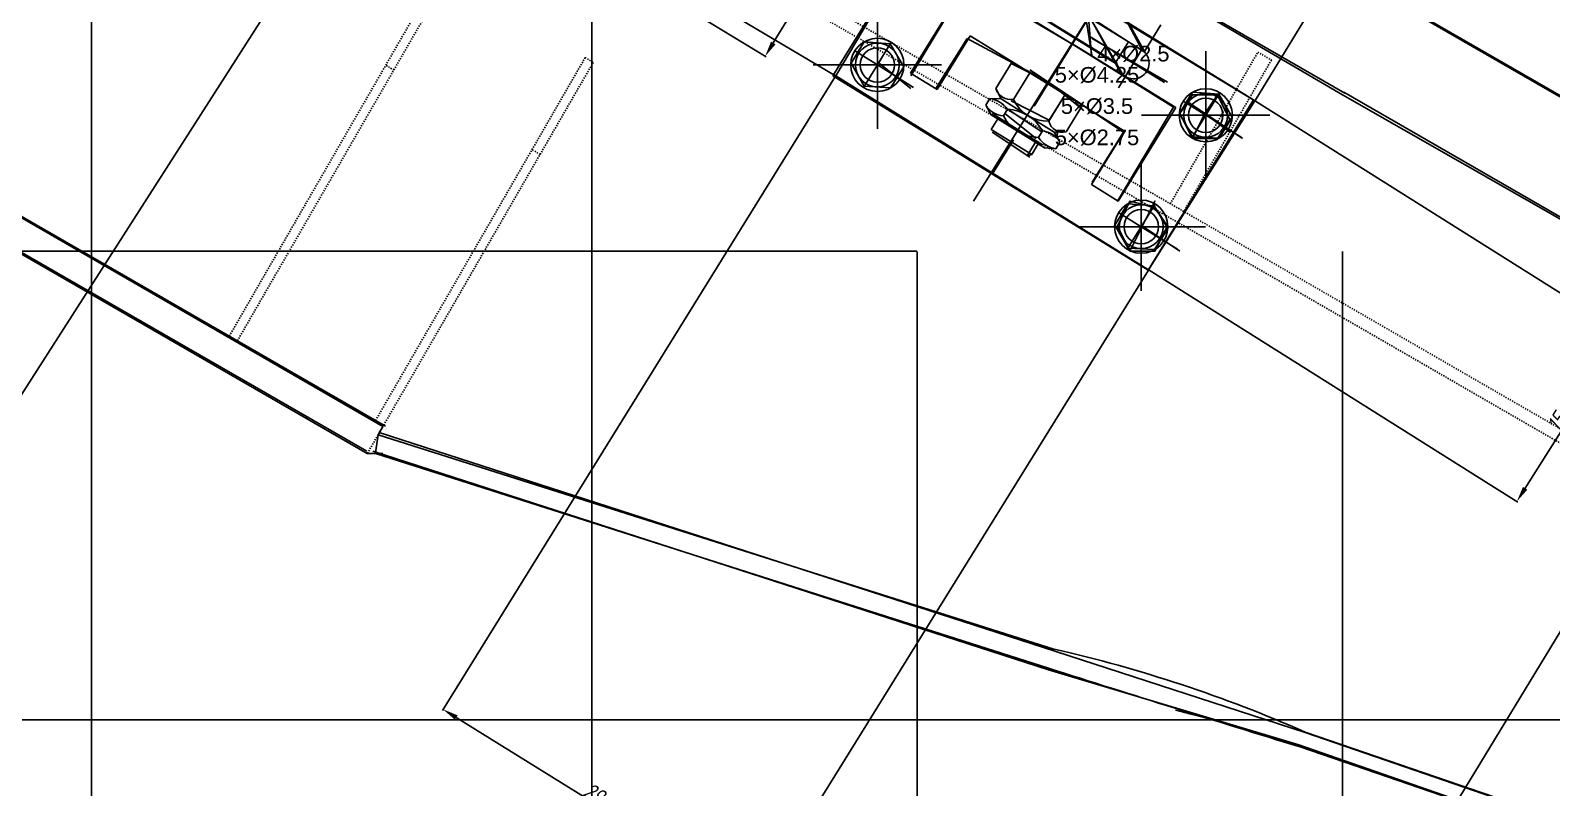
# Model space of a CAD drawing. Header units: millimetres. Extents: x 2787 to 6144, y -18 to 478.
# Drawn here: x 5884.1 to 6005.7, y 121.1 to 181.6 of the extents above; entities that cross this region are included whole.
import ezdxf

# ---------------------------------------------------------------- set-up
doc = ezdxf.new("R2010")
doc.units = ezdxf.units.MM
for name, pattern in [('ACAD_ISO02W100', [15, 12, -3]), ('CENTER', [50.8, 31.75, -6.35, 6.35, -6.35]), ('CENTER2', [28.575, 19.05, -3.175, 3.175, -3.175]), ('HIDDEN', [0.2, 0.1, -0.1])]:
    doc.linetypes.add(name, pattern=pattern)
for name, color, linetype, lineweight in [('01', 7, 'Continuous', 18), ('图层1', 1, 'CENTER2', 25), ('图层2', 160, 'Continuous', 25), ('粗实线层', 7, 'Continuous', 35), ('虚线', 8, 'ACAD_ISO02W100', 13)]:
    doc.layers.add(name, color=color, linetype=linetype, lineweight=lineweight)
for name, color, linetype in [('ADIM', 3, 'Continuous'), ('ADIM_CENTER', 1, 'Continuous'), ('ADIM_CLEAN', 3, 'Continuous'), ('ADIM_CLEAN_L', 3, 'Continuous')]:
    doc.layers.add(name, color=color, linetype=linetype)
doc.styles.get("Standard").update_dxf_attribs({"font": 'gbeitc.shx', "bigfont": 'gbcbig.shx'})
doc.dimstyles.new('ADIM', dxfattribs={"dimscale": 0.5, "dimtxt": 2.5, "dimasz": 2.5, "dimexe": 0.18, "dimexo": 0.0625, "dimgap": 0.09, "dimtad": 1, "dimdec": 4, "dimzin": 0, "dimdsep": 46, "dimtxsty": 'Standard', "dimcen": 0.09, "dimadec": 0, "dimazin": 0, "dimtfac": 1, "dimtdec": 4, "dimtofl": 0, "dimtmove": 0, "dimatfit": 3, "dimfxl": 1, "dimtolj": 1, "dimtzin": 0, "dimarcsym": 0})

# ---------------------------------------------------------------- blocks, each defined once
blk = doc.blocks.new('*D19')
at = {"layer": 'ADIM', "color": 0, "lineweight": -2, "transparency": 16777216}
for p, q in [((5921.03, 211.98), (5951.43, 193.53)), ((5912.53, 197.98), (5942.93, 179.53)), ((5943.5, 180.64), (5950.7, 192.5))]:
    blk.add_line(p, q, dxfattribs=at)
at = {"layer": 'ADIM', "color": 0, "transparency": 16777216}
for points in [[(5950.52, 192.61), (5950.88, 192.4), (5951.35, 193.57)], [(5943.32, 180.75), (5943.68, 180.53), (5942.85, 179.57)]]:
    blk.add_solid(points, dxfattribs=at)
at = {"layer": 'Defpoints', "color": 0, "transparency": 16777216}
for p in [(5921, 212), (5912.5, 198), (5951.35, 193.57)]:
    blk.add_point(p, dxfattribs=at)
at = {"layer": 'ADIM', "color": 0, "transparency": 16777216, "insert": (5946.53, 186.92), "char_height": 1.25, "attachment_point": 5, "rotation": 58.7363}
blk.add_mtext('\\A1;16.38', dxfattribs=at)
blk = doc.blocks.new('*D22')
at = {"layer": 'ADIM', "color": 0, "lineweight": -2, "transparency": 16777216}
for p, q in [((5887.48, 213.97), (5855.04, 163.28)), ((5912.48, 197.97), (5880.04, 147.28)), ((5856.14, 162.68), (5879.03, 148.02))]:
    blk.add_line(p, q, dxfattribs=at)
at = {"layer": 'ADIM', "color": 0, "transparency": 16777216}
for points in [[(5856.25, 162.85), (5856.03, 162.5), (5855.08, 163.35)], [(5879.14, 148.2), (5878.92, 147.85), (5880.08, 147.35)]]:
    blk.add_solid(points, dxfattribs=at)
at = {"layer": 'Defpoints', "color": 0, "transparency": 16777216}
for p in [(5887.5, 214), (5912.5, 198), (5880.08, 147.35)]:
    blk.add_point(p, dxfattribs=at)
at = {"layer": 'ADIM', "color": 0, "transparency": 16777216, "insert": (5867.95, 155.92), "char_height": 1.25, "attachment_point": 5, "rotation": 327.3808}
blk.add_mtext('\\A1;29.68', dxfattribs=at)
blk = doc.blocks.new('*D23')
at = {"layer": 'ADIM', "color": 0, "lineweight": -2, "transparency": 16777216}
for p, q in [((5889, 199.97), (5889, 97.39)), ((5929, 199.97), (5929, 97.39)), ((5890.25, 97.48), (5927.75, 97.48))]:
    blk.add_line(p, q, dxfattribs=at)
at = {"layer": 'ADIM', "color": 0, "transparency": 16777216}
for points in [[(5890.25, 97.69), (5890.25, 97.28), (5889, 97.48)], [(5927.75, 97.69), (5927.75, 97.28), (5929, 97.48)]]:
    blk.add_solid(points, dxfattribs=at)
at = {"layer": 'Defpoints', "color": 0, "transparency": 16777216}
for p in [(5889, 200), (5929, 200), (5929, 97.48)]:
    blk.add_point(p, dxfattribs=at)
at = {"layer": 'ADIM', "color": 0, "transparency": 16777216, "insert": (5909, 98.15), "char_height": 1.25, "attachment_point": 5}
blk.add_mtext('\\A1;40', dxfattribs=at)
blk = doc.blocks.new('*D39')
at = {"layer": 'ADIM', "color": 0, "lineweight": -2, "transparency": 16777216}
for p, q in [((6025.48, 164.97), (5994.05, 113.26)), ((6050.98, 149.47), (6019.55, 97.76)), ((5995.17, 112.69), (6018.53, 98.49))]:
    blk.add_line(p, q, dxfattribs=at)
at = {"layer": 'ADIM', "color": 0, "transparency": 16777216}
for points in [[(5995.27, 112.87), (5995.06, 112.51), (5994.1, 113.34)], [(6018.64, 98.67), (6018.42, 98.31), (6019.6, 97.84)]]:
    blk.add_solid(points, dxfattribs=at)
at = {"layer": 'Defpoints', "color": 0, "transparency": 16777216}
for p in [(6025.5, 165), (6051, 149.5), (6019.6, 97.84)]:
    blk.add_point(p, dxfattribs=at)
at = {"layer": 'ADIM', "color": 0, "transparency": 16777216, "insert": (6007.2, 106.16), "char_height": 1.25, "attachment_point": 5, "rotation": 328.707}
blk.add_mtext('\\A1;29.84', dxfattribs=at)
blk = doc.blocks.new('*D44')
at = {"layer": 'ADIM', "color": 0, "lineweight": -2, "transparency": 16777216}
for p, q in [((6011.47, 189.5), (5849.95, 189.5)), ((5850.04, 127.75), (5850.04, 188.25)), ((6011.47, 126.5), (5849.95, 126.5))]:
    blk.add_line(p, q, dxfattribs=at)
at = {"layer": 'ADIM', "color": 0, "transparency": 16777216}
for points in [[(5849.83, 188.25), (5850.25, 188.25), (5850.04, 189.5)], [(5849.83, 127.75), (5850.25, 127.75), (5850.04, 126.5)]]:
    blk.add_solid(points, dxfattribs=at)
at = {"layer": 'Defpoints', "color": 0, "transparency": 16777216}
for p in [(5850.04, 189.5), (6011.5, 189.5), (6011.5, 126.5)]:
    blk.add_point(p, dxfattribs=at)
at = {"layer": 'ADIM', "color": 0, "transparency": 16777216, "insert": (5849.37, 158), "char_height": 1.25, "attachment_point": 5, "rotation": 90}
blk.add_mtext('\\A1;63', dxfattribs=at)
blk = doc.blocks.new('*D45')
at = {"layer": 'ADIM', "color": 0, "lineweight": -2, "transparency": 16777216}
for p, q in [((5982.03, 175.98), (6011.51, 157.42)), ((5973.53, 162.48), (6003.01, 143.92)), ((6003.6, 145.03), (6010.76, 156.41))]:
    blk.add_line(p, q, dxfattribs=at)
at = {"layer": 'ADIM', "color": 0, "transparency": 16777216}
for points in [[(6010.59, 156.52), (6010.94, 156.3), (6011.43, 157.47)], [(6003.42, 145.14), (6003.77, 144.92), (6002.93, 143.97)]]:
    blk.add_solid(points, dxfattribs=at)
at = {"layer": 'Defpoints', "color": 0, "transparency": 16777216}
for p in [(5982, 176), (5973.5, 162.5), (6011.43, 157.47)]:
    blk.add_point(p, dxfattribs=at)
at = {"layer": 'ADIM', "color": 0, "transparency": 16777216, "insert": (6006.61, 151.08), "char_height": 1.25, "attachment_point": 5, "rotation": 57.8043}
blk.add_mtext('\\A1;15.95', dxfattribs=at)
blk = doc.blocks.new('*D46')
at = {"layer": 'ADIM', "color": 0, "lineweight": -2, "transparency": 16777216}
for p, q in [((5956.52, 191.53), (5987.95, 243.24)), ((6012.33, 228.31), (5988.97, 242.51)), ((5982.02, 176.03), (6013.45, 227.74))]:
    blk.add_line(p, q, dxfattribs=at)
at = {"layer": 'ADIM', "color": 0, "transparency": 16777216}
for points in [[(5989.08, 242.69), (5988.86, 242.33), (5987.9, 243.16)], [(6012.44, 228.49), (6012.23, 228.13), (6013.4, 227.66)]]:
    blk.add_solid(points, dxfattribs=at)
at = {"layer": 'Defpoints', "color": 0, "transparency": 16777216}
for p in [(5987.9, 243.16), (5956.5, 191.5), (5982, 176)]:
    blk.add_point(p, dxfattribs=at)
at = {"layer": 'ADIM', "color": 0, "transparency": 16777216, "insert": (6001, 235.98), "char_height": 1.25, "attachment_point": 5, "rotation": 328.707}
blk.add_mtext('\\A1;29.84', dxfattribs=at)
blk = doc.blocks.new('*D47')
at = {"layer": 'ADIM', "color": 0, "lineweight": -2, "transparency": 16777216}
for p, q in [((5926.33, 207.93), (5919.6, 196.58)), ((5956.47, 191.52), (5926.89, 209.05)), ((5948.47, 178.02), (5918.89, 195.55))]:
    blk.add_line(p, q, dxfattribs=at)
at = {"layer": 'ADIM', "color": 0, "transparency": 16777216}
for points in [[(5926.15, 208.03), (5926.51, 207.82), (5926.97, 209)], [(5919.42, 196.68), (5919.78, 196.47), (5918.97, 195.5)]]:
    blk.add_solid(points, dxfattribs=at)
at = {"layer": 'Defpoints', "color": 0, "transparency": 16777216}
for p in [(5918.97, 195.5), (5956.5, 191.5), (5948.5, 178)]:
    blk.add_point(p, dxfattribs=at)
at = {"layer": 'ADIM', "color": 0, "transparency": 16777216, "insert": (5922.39, 202.59), "char_height": 1.25, "attachment_point": 5, "rotation": 59.3493}
blk.add_mtext('\\A1;15.69', dxfattribs=at)
blk = doc.blocks.new('*D48')
at = {"layer": 'ADIM', "color": 0, "lineweight": -2, "transparency": 16777216}
for p, q in [((5948.48, 177.97), (5917.05, 127.27)), ((5973.48, 162.47), (5942.05, 111.77)), ((5918.16, 126.69), (5941.04, 112.51))]:
    blk.add_line(p, q, dxfattribs=at)
at = {"layer": 'ADIM', "color": 0, "transparency": 16777216}
for points in [[(5918.27, 126.87), (5918.05, 126.52), (5917.1, 127.35)], [(5941.15, 112.69), (5940.93, 112.33), (5942.1, 111.85)]]:
    blk.add_solid(points, dxfattribs=at)
at = {"layer": 'Defpoints', "color": 0, "transparency": 16777216}
for p in [(5948.5, 178), (5973.5, 162.5), (5942.1, 111.85)]:
    blk.add_point(p, dxfattribs=at)
at = {"layer": 'ADIM', "color": 0, "transparency": 16777216, "insert": (5929.95, 120.17), "char_height": 1.25, "attachment_point": 5, "rotation": 328.2011}
blk.add_mtext('\\A1;29.42', dxfattribs=at)
blk = doc.blocks.new('*D49')
at = {"layer": 'ADIM', "color": 0, "lineweight": -2, "transparency": 16777216}
for p, q in [((5955, 163.97), (5955, 76.77)), ((5989, 163.97), (5989, 76.77)), ((5956.25, 76.86), (5987.75, 76.86))]:
    blk.add_line(p, q, dxfattribs=at)
at = {"layer": 'ADIM', "color": 0, "transparency": 16777216}
for points in [[(5956.25, 77.07), (5956.25, 76.65), (5955, 76.86)], [(5987.75, 77.07), (5987.75, 76.65), (5989, 76.86)]]:
    blk.add_solid(points, dxfattribs=at)
at = {"layer": 'Defpoints', "color": 0, "transparency": 16777216}
for p in [(5955, 164), (5989, 164), (5989, 76.86)]:
    blk.add_point(p, dxfattribs=at)
at = {"layer": 'ADIM', "color": 0, "transparency": 16777216, "insert": (5972, 77.53), "char_height": 1.25, "attachment_point": 5}
blk.add_mtext('\\A1;34', dxfattribs=at)
blk = doc.blocks.new('*D50')
at = {"layer": 'ADIM', "color": 0, "lineweight": -2, "transparency": 16777216}
for p, q in [((5954.97, 191), (5877.64, 191)), ((5877.73, 165.25), (5877.73, 189.75)), ((5954.97, 164), (5877.64, 164))]:
    blk.add_line(p, q, dxfattribs=at)
at = {"layer": 'ADIM', "color": 0, "transparency": 16777216}
for points in [[(5877.52, 189.75), (5877.94, 189.75), (5877.73, 191)], [(5877.52, 165.25), (5877.94, 165.25), (5877.73, 164)]]:
    blk.add_solid(points, dxfattribs=at)
at = {"layer": 'Defpoints', "color": 0, "transparency": 16777216}
for p in [(5877.73, 191), (5955, 191), (5955, 164)]:
    blk.add_point(p, dxfattribs=at)
at = {"layer": 'ADIM', "color": 0, "transparency": 16777216, "insert": (5877.06, 177.5), "char_height": 1.25, "attachment_point": 5, "rotation": 90}
blk.add_mtext('\\A1;27', dxfattribs=at)

msp = doc.modelspace()

# ---------------------------------------------------------------- linework, layer by layer
at = {"color": 7, "linetype": 'Continuous', "lineweight": -3}
for p, q in [((6105.91926, 118.8724), (5769.38922, 313.08981)), ((5912.30098, 149.96817), (5770.93072, 231.58833)), ((5989.19407, 176.61219), (5956.4115, 195.53921)), ((6037.93581, 148.47113), (5989.10254, 176.71035)), ((5911.05099, 147.80313), (5911.10879, 147.81683)), ((5911.09152, 147.87332), (5911.10879, 147.81683)), ((5986.02006, 125.52258), (6033.75411, 109.18404)), ((5985.61526, 124.33994), (6035.85064, 107.14523))]:
    msp.add_line(p, q, dxfattribs=at)
at = {"lineweight": -3}
for p, q in [((5973.16823, 179.95402), (5967.79268, 189.69777)), ((5971.32372, 178.15035), (5965.688, 188.34892)), ((5959.06205, 185.67648), (5954.46718, 178.23003)), ((5967.37473, 180.5812), (5959.06205, 185.67648)), ((5972.93507, 180.08778), (5964.42019, 185.33152)), ((5964.43849, 182.97856), (5970.81818, 179.03527)), ((5968.68522, 182.70498), (5968.9242, 179.62741)), ((5959.23558, 181.19704), (5959.16051, 181.07261)), ((5965.4055, 177.38986), (5959.23558, 181.19704)), ((5974.47273, 182.08669), (5973.16823, 179.95402)), ((5959.16051, 181.07261), (5956.59474, 176.91721)), ((5967.36719, 180.58581), (5975.66467, 175.46582)), ((5967.37473, 180.5812), (5967.37471, 180.58117)), ((5967.37473, 180.5812), (5971.62984, 177.95556)), ((5970.81818, 179.03527), (5971.88476, 180.72714)), ((5972.93506, 180.08777), (5972.93507, 180.08778)), ((5973.16823, 179.95402), (5973.14949, 179.92339)), ((5973.16823, 179.95402), (5973.23467, 179.83358)), ((5962.5863, 179.12905), (5961.2848, 176.99454)), ((5965.39027, 177.39884), (5962.57126, 179.13833)), ((5965.4055, 177.38986), (5962.5863, 179.12905)), ((5954.46718, 178.23003), (5956.59474, 176.91721)), ((5963.99261, 178.26127), (5962.69464, 176.12463)), ((5963.99261, 178.26127), (5962.69464, 176.12463)), ((5963.97776, 178.27085), (5963.97757, 178.27055)), ((5965.39046, 177.39914), (5963.97776, 178.27085)), ((5965.40531, 177.38956), (5963.99261, 178.26127)), ((5961.2848, 176.99454), (5961.71097, 176.16314)), ((5965.39027, 177.39884), (5971.56019, 173.59166)), ((5965.4055, 177.38986), (5965.40531, 177.38956)), ((5965.4055, 177.38986), (5968.22451, 175.65037)), ((5965.4055, 177.38986), (5966.81829, 176.5183)), ((5966.81829, 176.5183), (5965.49806, 174.37873)), ((5966.81829, 176.5183), (5965.52396, 174.37944)), ((5960.6425, 175.94115), (5960.4784, 175.67521)), ((5960.4784, 175.67521), (5960.92327, 174.88661)), ((5960.5618, 175.99095), (5960.5618, 175.99095)), ((5960.6425, 175.94115), (5960.80661, 176.20709)), ((5960.80661, 176.20709), (5961.71097, 176.16314)), ((5963.83011, 174.83679), (5961.71097, 176.16314)), ((5962.21631, 175.33723), (5961.89181, 174.80306)), ((5968.22451, 175.65037), (5966.91169, 173.52281)), ((5975.66467, 175.46582), (5971.05458, 167.99469)), ((5960.92327, 174.88661), (5965.17839, 172.26097)), ((5961.4519, 174.56042), (5960.92379, 173.71124)), ((5961.66465, 174.42914), (5961.4519, 174.56042)), ((5963.83011, 174.83679), (5965.94926, 173.51044)), ((5960.92379, 173.71124), (5964.15814, 171.71547)), ((5964.46349, 172.7021), (5963.7988, 171.62491)), ((5964.46349, 172.7021), (5964.67624, 172.57082)), ((5965.02144, 173.60631), (5964.69323, 173.07442)), ((5966.91169, 173.52281), (5965.94926, 173.51044)), ((5966.41263, 172.71404), (5965.94926, 173.51044)), ((5966.24853, 172.44809), (5966.41263, 172.71404)), ((5966.37657, 172.77012), (5966.38192, 172.76682)), ((5971.56019, 173.59166), (5968.92702, 169.30751)), ((5964.15817, 171.71548), (5963.7988, 171.62491)), ((5964.67624, 172.57082), (5964.15817, 171.71548)), ((5966.08443, 172.18215), (5965.17839, 172.26097)), ((5966.24853, 172.44809), (5966.08443, 172.18215)), ((5971.05458, 167.99469), (5968.92702, 169.30751))]:
    msp.add_line(p, q, dxfattribs=at)
msp.add_lwpolyline([(5948.26251, 178.01951), (5973.47407, 162.46259), (5981.87612, 176.07896), (5956.66456, 191.63588)], close=True, dxfattribs=at)
for centre, radius in [((5951.81853, 178.88375), 2.125), ((5951.81853, 178.88375), 1.375), ((5978.06656, 174.85632), 2.125), ((5978.06656, 174.85632), 1.375), ((5972.90832, 165.94675), 2.125), ((5972.90832, 165.94675), 1.375)]:
    msp.add_circle(centre, radius, dxfattribs=at)
for centre, radius, start, end in [((5972.28625, 179.01934), 1.25, 238.3231343, 58.7318538), ((5962.50171, 177.38935), 1.27935, 197.9747161, 278.6731711), ((5962.01923, 176.59092), 1.79239, 210.7229581, 265.9233105), ((5960.47976, 174.10019), 2.1321, 35.4643928, 81.1818758), ((5962.03206, 171.90019), 3.44198, 29.7146966, 86.931572), ((5965.42826, 177.39036), 3.01244, 204.8452667, 271.8204528), ((5964.81096, 176.39953), 3.32719, 208.6740582, 267.9722104), ((5966.6683, 174.6809), 1.18338, 194.7582857, 281.8689742), ((5966.39934, 174.20383), 2.04606, 213.5035588, 261.1463219), ((5964.78512, 171.70718), 1.91378, 31.7429096, 82.9069711)]:
    msp.add_arc(centre, radius, start, end, dxfattribs=at)
at = {"color": 7, "linetype": 'Continuous', "lineweight": -3}
msp.add_arc((5945.13551, 6.07587), 125, 71.1048094, 75.8719356, dxfattribs=at)
at = {"layer": '01', "lineweight": -3}
for p, q in [((5912.30098, 149.96817), (5911.91312, 149.29001)), ((5911.91312, 149.29001), (5911.74151, 148.05184)), ((5911.91312, 149.29001), (5965.92481, 132.17162)), ((5911.05099, 147.80313), (5912.30099, 147.80198)), ((5911.74151, 148.05184), (5911.70696, 147.80253)), ((5911.70696, 147.80253), (5965.50593, 130.63697))]:
    msp.add_line(p, q, dxfattribs=at)
for centre, radius, start, end in [((5941.25367, 23.91737), 111.02994, 66.2221173, 77.1615666), ((6548.42294, 1956.9028), 1917.03916, 252.29768684, 252.92748866)]:
    msp.add_arc(centre, radius, start, end, dxfattribs=at)
at = {"layer": 'ADIM_CENTER', "linetype": 'CENTER'}
for p, q in [((5951.81853, 173.75875), (5951.81853, 184.00875)), ((5951.81853, 174.13375), (5951.81853, 183.63375)), ((5951.81853, 174.50875), (5951.81853, 183.25875)), ((5978.06656, 169.73132), (5978.06656, 179.98132)), ((5946.69353, 178.88375), (5956.94353, 178.88375)), ((5947.06853, 178.88375), (5956.56853, 178.88375)), ((5947.44353, 178.88375), (5956.19353, 178.88375)), ((5978.06656, 170.10632), (5978.06656, 179.60632)), ((5978.06656, 170.48132), (5978.06656, 179.23132)), ((5972.94156, 174.85632), (5983.19156, 174.85632)), ((5973.31656, 174.85632), (5982.81656, 174.85632)), ((5973.69156, 174.85632), (5982.44156, 174.85632)), ((5972.90832, 160.82175), (5972.90832, 171.07175)), ((5972.90832, 161.19675), (5972.90832, 170.69675)), ((5972.90832, 161.57175), (5972.90832, 170.32175)), ((5967.78332, 165.94675), (5978.03332, 165.94675)), ((5968.15832, 165.94675), (5977.65832, 165.94675)), ((5968.53332, 165.94675), (5977.28332, 165.94675))]:
    msp.add_line(p, q, dxfattribs=at)
at = {"layer": 'ADIM_CLEAN'}
for points in [[(5973.5, 162.5), (5982, 176), (5956.5, 191.5), (5948.5, 178)], [(5977, 173), (5976, 175), (5977, 176.5), (5979, 176.5), (5980, 174.5), (5979, 173)], [(5977, 176.5), (5976, 175), (5977, 173), (5978, 175), (5979, 176.5)], [(5979, 173), (5980, 174.5), (5979, 176.5), (5978, 175), (5980, 173.5), (5978, 175), (5977, 173)], [(5975, 166), (5974, 164), (5972, 164), (5971, 166), (5972, 168), (5974, 167.5)], [(5974, 167.5), (5972, 168), (5971, 166), (5972, 164), (5974, 168), (5972, 164), (5974, 164), (5975, 166)]]:
    msp.add_lwpolyline(points, close=True, dxfattribs=at)
for centre, radius in [((5951.81853, 178.88375), 2.125), ((5951.81853, 178.88375), 1.75), ((5951.81853, 178.88375), 1.375), ((5978.06656, 174.85632), 2.125), ((5978.06656, 174.85632), 1.75), ((5978.06656, 174.85632), 1.375), ((5972.90832, 165.94675), 2.125), ((5972.90832, 165.94675), 1.75), ((5972.90832, 165.94675), 1.375)]:
    msp.add_circle(centre, radius, dxfattribs=at)
at = {"layer": 'ADIM_CLEAN_L'}
for p, q in [((5769.5, 313), (6106, 119)), ((5771, 231.5), (5912.5, 150)), ((5769.5, 229.5), (5911, 148)), ((5956.5, 195.5), (5989, 176.5)), ((5959.5, 168), (5974.5, 192)), ((5965.5, 188.5), (5971.5, 178)), ((5968, 189.5), (5973, 180)), ((5954.5, 178), (5959, 185.5)), ((5959, 185.5), (5967.5, 180.5)), ((5964.5, 185.5), (5973, 180)), ((5964.5, 183), (5971, 179)), ((5968.5, 182.5), (5969, 179.5)), ((5956.5, 177), (5959, 181)), ((5959, 181), (5965.5, 177.5)), ((5967.5, 180.5), (5975.5, 175.5)), ((5969, 181), (5975, 177.5)), ((5952, 179), (5954.5, 177)), ((5962.5, 179), (5965.5, 177.5)), ((5964, 178.5), (5971.5, 173.5)), ((5965.5, 177.5), (5968, 175.5)), ((5989, 176.5), (6038, 148.5)), ((5965, 173.5), (5962, 175.5)), ((5962.5, 176), (5965.5, 174.5)), ((5971, 168), (5975.5, 175.5)), ((5976.5, 176), (5981, 173)), ((5961, 175), (5965, 172.5)), ((5962, 175), (5964.5, 173)), ((5961, 173.5), (5964, 171.5)), ((5969, 169.5), (5971.5, 173.5)), ((5973, 166), (5976, 164)), ((5912, 149.5), (5966, 132)), ((5911.5, 148), (5965.5, 130.5)), ((5986, 125.5), (5966, 132)), ((5965.5, 130.5), (5985.5, 124.5)), ((5985.5, 124.5), (5975.5, 127.5)), ((5986, 125.5), (6034, 109)), ((5985.5, 124.5), (6036, 107))]:
    msp.add_line(p, q, dxfattribs=at)
at = {"layer": '图层1', "lineweight": -3}
for p, q in [((5974.31957, 191.82827), (5959.55708, 167.77755)), ((5968.02145, 181.64053), (5968.05395, 181.62047)), ((5951.81853, 178.88375), (5950.01406, 180.00603)), ((5951.81853, 178.88375), (5952.93277, 180.69319)), ((5968.80544, 181.15676), (5974.75541, 177.4853)), ((5972.28163, 179.01176), (5972.9427, 180.08309)), ((5951.81853, 178.88375), (5950.70428, 177.0743)), ((5951.81853, 178.88375), (5953.62299, 177.76146)), ((5951.81853, 178.88375), (5954.71967, 177.07938)), ((5972.28625, 179.01934), (5971.0792, 177.04355)), ((5972.28625, 179.01934), (5971.63457, 177.95261)), ((5978.06656, 174.85632), (5979.1808, 176.66577)), ((5978.06656, 174.85632), (5976.26209, 175.97861)), ((5978.06656, 174.85632), (5976.95231, 173.04688)), ((5978.06656, 174.85632), (5979.87102, 173.73404)), ((5978.06656, 174.85632), (5980.9677, 173.05196)), ((5972.90832, 165.94675), (5971.10385, 167.06904)), ((5972.90832, 165.94675), (5974.02256, 167.7562)), ((5972.90832, 165.94675), (5971.79407, 164.13731)), ((5972.90832, 165.94675), (5974.71278, 164.82447)), ((5972.90832, 165.94675), (5975.80946, 164.14238))]:
    msp.add_line(p, q, dxfattribs=at)
at = {"layer": '图层2', "lineweight": -3}
for p, q in [((5950.75489, 180.72291), (5949.71629, 179.01372)), ((5950.01406, 180.00603), (5950.22635, 179.874)), ((5950.22635, 179.874), (5950.75489, 180.72291)), ((5950.75489, 180.72291), (5952.85445, 180.56037)), ((5952.85445, 180.56037), (5953.93838, 178.73596)), ((5949.71629, 179.01372), (5950.76342, 177.17034)), ((5953.94152, 178.74097), (5952.87988, 177.04601)), ((5953.4107, 177.89349), (5953.94152, 178.74097)), ((5953.62299, 177.76146), (5953.4107, 177.89349)), ((5952.87988, 177.04601), (5950.76342, 177.17034)), ((5977.00292, 176.69549), (5975.96432, 174.9863)), ((5976.47438, 175.84658), (5977.00292, 176.69549)), ((5977.00292, 176.69549), (5979.10248, 176.53295)), ((5979.10248, 176.53295), (5980.18641, 174.70854)), ((5976.26209, 175.97861), (5976.47438, 175.84658)), ((5975.96432, 174.9863), (5977.01145, 173.14292)), ((5980.18955, 174.71355), (5979.12791, 173.01859)), ((5979.65873, 173.86607), (5980.18955, 174.71355)), ((5979.87102, 173.73404), (5979.65873, 173.86607)), ((5979.12791, 173.01859), (5977.01145, 173.14292)), ((5971.84468, 167.78592), (5970.80608, 166.07673)), ((5971.31614, 166.93701), (5971.84468, 167.78592)), ((5971.84468, 167.78592), (5973.94424, 167.62338)), ((5971.10385, 167.06904), (5971.31614, 166.93701)), ((5973.94424, 167.62338), (5975.02817, 165.79897)), ((5970.80608, 166.07673), (5971.85321, 164.23335)), ((5975.03131, 165.80398), (5973.96967, 164.10902)), ((5974.50049, 164.9565), (5975.03131, 165.80398)), ((5973.96967, 164.10902), (5971.85321, 164.23335)), ((5974.71278, 164.82447), (5974.50049, 164.9565))]:
    msp.add_line(p, q, dxfattribs=at)
for centre, radius in [((5951.81853, 178.88375), 1.75), ((5951.81853, 178.88375), 1.375), ((5978.06656, 174.85632), 1.75), ((5978.06656, 174.85632), 1.375), ((5972.90832, 165.94675), 1.75), ((5972.90832, 165.94675), 1.375)]:
    msp.add_circle(centre, radius, dxfattribs=at)
at = {"layer": '粗实线层', "color": 7, "lineweight": -3}
msp.add_line((5911.05099, 147.80313), (5769.68073, 229.42329), dxfattribs=at)
at = {"layer": '虚线', "color": 8, "linetype": 'HIDDEN', "lineweight": -3}
for p, q in [((5702.20996, 325.41521), (6105.88224, 92.35491)), ((5711.43803, 318.93268), (6105.38224, 91.48888)), ((5916.77274, 186.21321), (5899.96024, 157.09311)), ((5917.42214, 185.83828), (5900.60964, 156.71817)), ((5929.11348, 179.08828), (5911.05099, 147.80313)), ((5928.46397, 179.46328), (5911.65147, 150.34317)), ((5913.17214, 178.47706), (5912.52274, 178.85199)), ((5928.46397, 179.46328), (5929.11348, 179.08828)), ((5975.23744, 167.78662), (5982.23373, 179.90457)), ((5983.31626, 179.27957), (5976.32005, 167.16177)), ((5982.23373, 179.90457), (5983.31626, 179.27957)), ((5924.86348, 171.72706), (5924.19947, 172.11043))]:
    msp.add_line(p, q, dxfattribs=at)

# ---------------------------------------------------------------- texts
at = {"layer": 'ADIM', "char_height": 1.25, "attachment_point": 5}
for s, insert in [('{\\fArial|b0|i0|c0|p2;4×Ø2.5}', (5972.28083, 179.76267)), ('{\\fArial|b0|i0|c0|p2;5×Ø4.25}', (5969.37264, 178.06612)), ('{\\fArial|b0|i0|c0|p2;5×Ø3.5}', (5969.37264, 175.56612)), ('{\\fArial|b0|i0|c0|p2;5×Ø2.75}', (5969.37264, 173.06612))]:
    msp.add_mtext(s, dxfattribs=dict(at, insert=insert))

# ---------------------------------------------------------------- dimensions: what is measured, and where the dimension line sits
at = {"layer": 'ADIM'}
for p1, p2, distance, text, picture, middle in [((5982, 176), (5956.5, 191.5), -60.45704, '29.84', '*D46', (6001.00032, 235.9844)), ((5887.5, 214), (5912.5, 198), -60.13369, '29.68', '*D22', (5867.94588, 155.91543)), ((5912.5, 198), (5921, 212), -35.50714, '16.38', '*D19', (5946.52835, 186.92029)), ((5956.5, 191.5), (5948.5, 178), -34.33118, '15.69', '*D47', (5922.38878, 202.59369)), ((5948.5, 178), (5973.5, 162.5), -59.59375, '29.42', '*D48', (5929.95074, 120.17055)), ((5973.5, 162.5), (5982, 176), -34.77692, '15.95', '*D45', (6006.6124, 151.07738)), ((6025.5, 165), (6051, 149.5), -60.45704, '29.84', '*D39', (6007.1957, 106.16066))]:
    dim = msp.add_aligned_dim(p1=p1, p2=p2, distance=distance, text=text, dimstyle='ADIM', dxfattribs=at)
    dim.commit()
    dim.dimension.update_dxf_attribs({"geometry": picture, "text_midpoint": middle})
for base, p1, p2, text, picture, middle in [((5929, 97.48446), (5889, 200), (5929, 200), '40', '*D23', (5909, 98.15446)), ((5989, 76.86179), (5955, 164), (5989, 164), '34', '*D49', (5972, 77.53179))]:
    dim = msp.add_linear_dim(base=base, p1=p1, p2=p2, text=text, dimstyle='ADIM', dxfattribs=at)
    dim.commit()
    dim.dimension.update_dxf_attribs({"geometry": picture, "text_midpoint": middle})
for base, p1, p2, text, picture, middle in [((5877.73106, 191), (5955, 164), (5955, 191), '27', '*D50', (5877.06106, 177.5)), ((5850.03802, 189.5), (6011.5, 126.5), (6011.5, 189.5), '63', '*D44', (5849.36802, 158))]:
    dim = msp.add_linear_dim(base=base, p1=p1, p2=p2, angle=90, text=text, dimstyle='ADIM', dxfattribs=at)
    dim.commit()
    dim.dimension.update_dxf_attribs({"geometry": picture, "text_midpoint": middle})

doc.saveas('drawing.dxf')
